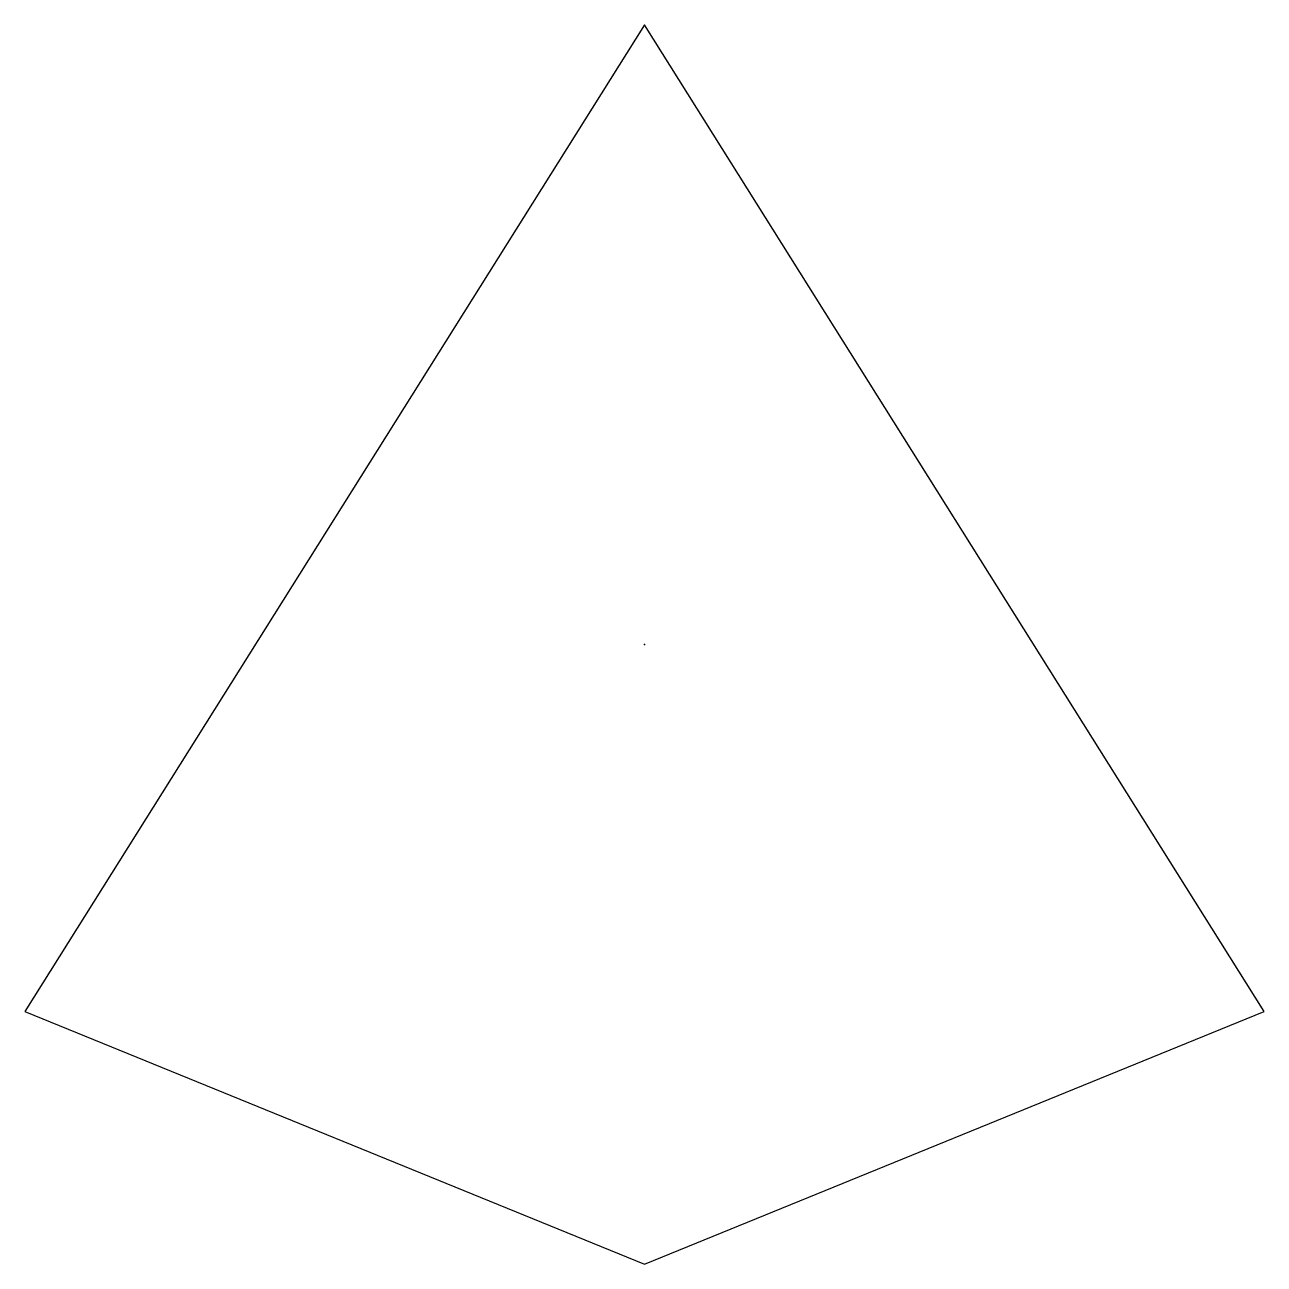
# Model space of a CAD drawing. Header units: millimetres. Extents: x -1.52 to -0.45, y -0.13 to 0.93.
import ezdxf

# ---------------------------------------------------------------- set-up
doc = ezdxf.new("R2010")
doc.units = ezdxf.units.MM
doc.header["$LTSCALE"] = 3
doc.header["$PDSIZE"] = -1

msp = doc.modelspace()

# ---------------------------------------------------------------- linework, layer by layer
at = {"color": 7, "linetype": 'Continuous'}
for p, q in [((-0.984, 0.9333), (-1.516, 0.0865)), ((-0.4521, 0.0865), (-0.984, 0.9333)), ((-1.516, 0.0865), (-0.984, -0.1305)), ((-0.984, -0.1305), (-0.4521, 0.0865))]:
    msp.add_line(p, q, dxfattribs=at)
msp.add_point((-0.984, 0.4014), dxfattribs=at)

doc.saveas('drawing.dxf')
